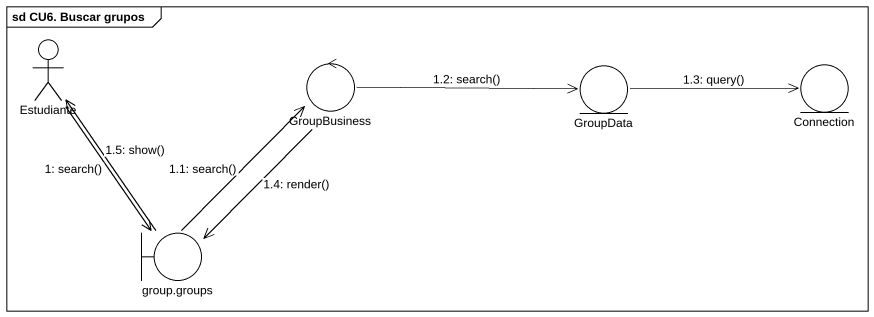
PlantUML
@startuml
mainframe sd CU6. Buscar grupos
actor Estudiante
control GroupBusiness
entity GroupData
entity Connection
boundary "group.groups" as group_groups
Estudiante --> group_groups : 1: search()
group_groups -up-> GroupBusiness : 1.1: search()
GroupBusiness -right-> GroupData : 1.2: search()
GroupData -right-> Connection : 1.3: query()
GroupBusiness --> group_groups : 1.4: render()
group_groups -up-> Estudiante : 1.5: show()
@enduml
